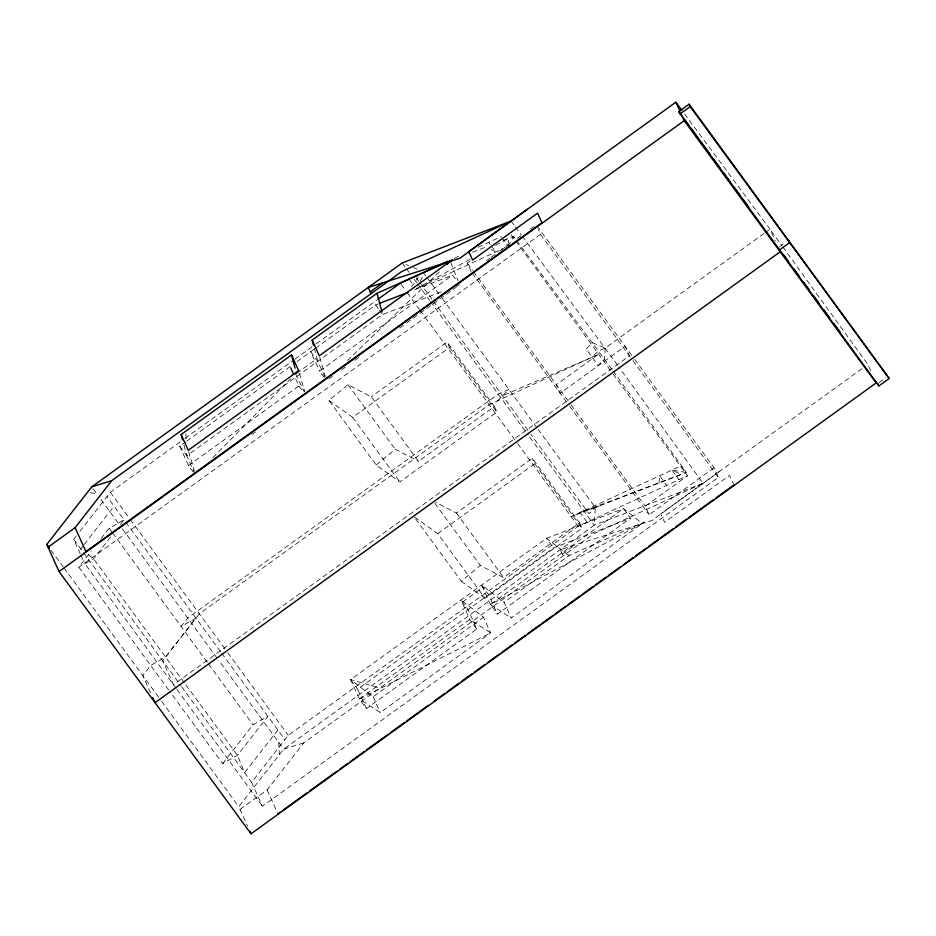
<?xml version="1.0" encoding="UTF-8"?>
<svg xmlns="http://www.w3.org/2000/svg" width="936" height="936" viewBox="0 0 936 936"><rect width="100%" height="100%" fill="white"/><g stroke="black" fill="none" stroke-linecap="round" stroke-linejoin="round"><path stroke-width="0.7" stroke-dasharray="4.68 3.51" d="M508.166 244.939L508.423 238.376L494.325 246.074M537.989 429.214L595.308 507.511L594.208 525.201L283.69 749.151L238.774 806.668L247.549 826.102M659.014 482.988L659.611 475.769L666.643 485.375M420.147 281.256L423.505 275.02M508.108 246.25L513.618 236.375L612.167 369.814M411.501 286.884L418.275 277.384M80.309 553.901L73.71 539.288L76.331 535.918M79.841 531.426L110.343 492.277L183.702 439.37M83.374 545.536L80.742 548.905L82.894 550.555M84.252 544.413L114.028 506.189M168.679 689.972L78.776 567.157L91.295 551.129M101.135 538.528L109.184 528.22L124.032 519.843L106.996 496.571M110.612 537.03L93.623 558.792L78.776 567.157M120.451 524.429L124.032 519.843M222.616 763.659L253.024 724.721L267.871 716.344L237.463 755.282L222.616 763.659L169.533 691.142M277.863 729.998L244.577 772.715L237.463 755.282L185.234 683.935M634.608 359.295L714.063 467.836L718.38 477.395L262.408 806.235L251.62 782.32L288.253 735.31L578.132 526.254L687.539 475.722L613.244 374.236M240.037 809.441L267.099 789.925L303.744 742.903L593.623 533.848L703.03 483.327L618.79 366.877M212.893 457.599L290.476 378.94M497.145 401.053L508.903 389.481L498.221 394.079L187.691 618.017L181.104 626.465L195.952 618.088L165.543 657.037L150.696 665.414L142.787 675.535L151.538 694.91M613.022 370.984L686.427 472.446L595.308 507.511L588.966 513.759L530.794 434.292M347.525 360.477L439.803 271.417M494.395 406.54L496.84 411.969L399.871 481.9L376.167 465.005L328.922 400.468L348.016 384.684L371.241 396.747L418.474 461.284L494.395 406.54L447.151 342.003L371.241 396.747M376.167 465.005L395.249 449.221L418.474 461.284M579.513 522.814L581.958 528.243L484.988 598.186L437.755 533.649L414.04 516.742L461.284 581.279L480.367 565.496L503.591 577.559L579.513 522.814L532.268 458.277L456.358 513.022L435.708 502.304M719.199 471.662L652.006 520.451L560.231 549.713L563.027 555.914M184.895 438.516L293.74 360.009M294.922 359.155L315.046 344.659M316.228 343.805L376.565 300.28M193.202 472.001L188.51 465.59L179.735 446.168L185.609 441.932M186.779 441.09L292.418 364.911M296.993 361.6L314.297 349.128M315.467 348.286L375.617 304.902L378.32 303.861M296.794 373.288L316.286 359.237M194.957 473.909L186.779 455.785L382.66 314.519L443.43 291.014M471.171 271.674L467.345 263.191L470.866 260.653M188.51 465.59L298.888 385.983L294.793 376.915M324.207 377.512L319.515 371.101L452.603 275.125L456.511 280.472M486.533 260.594L490.078 258.032M491.26 257.189L498.35 252.076M499.531 251.222L503.077 248.66M504.258 247.806L507.803 245.255M517.257 238.434L520.802 235.884M530.256 229.063L533.801 226.5M251.913 434.55L255.434 432.011M328.91 379.021L332.444 376.471M341.862 369.673L345.396 367.123M354.826 360.337L358.359 357.786M399.578 328.056L405.464 323.809M406.645 322.967L458.453 285.585M176.05 688.264L84.509 563.203L540.481 234.363L538.317 229.577M328.922 400.468L352.638 417.374L449.608 347.431L447.151 342.003M764.057 233.485L605.183 348.063L598.455 350.953L592.114 357.201L502.562 395.717M765.238 232.631L769.989 229.203L781.899 245.677M779.431 246.741L786.298 241.78M437.755 533.649L534.725 463.718L532.268 458.277M359.377 699.005L490.616 632.923L469.755 619.41L359.377 699.005L380.238 712.518L490.616 632.923L483.514 617.198L460.992 599.988L468.023 609.593L476.798 629.015L366.409 708.622L359.377 699.005L350.614 679.595L546.495 538.329L623.47 508.552L642.26 523.552L490.394 604.527L481.619 585.105L504.153 602.316L511.243 618.041L644.331 522.066L569.018 555.539L504.153 602.316M462.501 602.047L483.128 587.164M366.409 708.622L357.646 689.2L553.527 547.934L630.501 518.158L623.47 508.552L490.394 604.527L497.425 614.133L630.501 518.158M562.22 554.124L574.774 545.068M377.524 687.41L350.614 679.595L373.136 696.805L483.514 617.198M714.063 467.836L649.069 514.706L645.243 506.224L687.539 475.722M861.939 368.714L660.734 513.829L664.56 522.3L729.553 475.43L733.333 483.795M878.927 382.684L885.807 377.723M469.966 259.366L416.122 288.733L503.17 248.531M454.229 258.277L459.529 255.832M478.12 247.244L501.076 236.644M414.788 289.75L452.603 275.125M456.932 285.784L459.635 284.743M472.575 252.182L486.217 246.928M503.194 240.388L513.618 236.375L516.672 242.307L612.39 373.055M703.03 483.327L594.208 525.201L529.074 436.223M587.001 522.159L579.957 512.542L681.232 474.447L671.943 470.071L678.986 479.677M595.308 507.511L571.1 516.637L680.507 466.116L686.427 472.446L671.943 470.071M579.957 512.542L598.993 506.095M303.744 742.903L283.69 749.151L218.626 660.278M90.02 492.769L96.619 493.611L91.705 486.895M406.037 264.537L408.564 265.602M413.63 267.731L417.433 269.322M490.99 249.444L495.776 251.959L491.084 245.548M490.394 604.527L511.243 618.041M461.284 581.279L484.988 598.186M569.018 555.539L546.495 538.329L553.527 547.934M88.253 554.674L93.623 558.792L184.38 682.765M684.497 113.864L769.989 229.203L775.312 241.008M511.056 221.06L514.507 225.728M515.373 226.886L521.41 235.041M522.276 236.211L617.947 365.707M537.018 225.986L633.754 358.114M540.481 234.363L632.022 359.424M632.888 360.606L718.38 477.395M511.196 234.831L515.104 240.166M501.86 237.709L507.335 245.185M488.732 242.342L490.3 244.483M467.345 263.191L472.516 270.27M473.382 271.452L570.106 403.591M570.972 404.761L645.243 506.224M472.036 272.856L568.76 404.984M569.626 406.165L649.069 514.706M423.353 272.622L425.927 276.12M426.781 277.29L438.762 293.647M442.178 298.327L537.135 428.045M416.157 277.688L418.731 281.198M419.585 282.368L432.42 299.894M433.274 301.064L529.94 433.122M402.234 262.946L405.662 267.626M406.516 268.796L409.09 272.317M414.238 279.337L416.801 282.847M417.667 284.017L429.659 300.409M430.513 301.579L528.22 435.053M409.09 279.127L413.782 285.527M449.608 347.431L496.84 411.969M534.725 463.718L581.958 528.243M401.017 284.287L405.709 290.686M407.265 292.828L419.34 309.325M420.205 310.495L516.777 442.424M517.643 443.605L578.132 526.254M375.617 304.902L378.752 309.172M379.525 310.237L382.66 314.519L381.958 311.863M456.358 513.022L503.591 577.559M348.016 384.684L395.249 449.221M434.854 503.311L480.367 565.496M324.804 376.834L317.784 361.296L310.752 351.69L319.515 371.101M481.619 585.105L488.662 594.723L497.425 614.133M352.638 417.374L399.871 481.9M295.647 374.119L304.177 391.716M298.888 385.983L303.58 392.395M476.798 629.015L469.755 619.41L460.992 599.988M179.735 446.168L186.779 455.785L186.603 451.409M350.614 679.595L357.646 689.2M110.343 492.277L129.343 518.228M130.209 519.41L226.933 651.538M227.799 652.72L288.253 735.31M125.74 522.183L220.779 652.006M221.633 653.176L284.907 739.604M100.924 499.473L118.966 524.125M122.394 528.817L217.772 659.096M109.184 528.22L111.747 531.73M112.612 532.9L207.64 662.723M208.506 663.893L253.024 724.721M73.71 539.288L180.765 685.55M181.631 686.72L251.62 782.32M176.916 689.434L262.408 806.235M51.082 550.263L63.086 566.654M63.94 567.824L160.781 700.128M161.647 701.298L238.774 806.668M782.753 246.847L867.836 364.467L871.346 372.224M373.136 696.805L380.238 712.518M267.099 789.925L277.302 812.506M80.906 555.235L84.509 563.203M450.801 262.595L458.078 280.835M319.679 357.166L325.342 376.565M299.45 373.429L304.715 391.435M188.662 451.655L194.325 471.042M314.274 348.028L317.784 361.296M183.971 445.162L186.779 455.785M278.776 742.435L279.361 754.697M185.913 433.918L186.194 441.207M605.183 348.063L604.492 359.19L598.151 365.438L586.088 348.964L592.429 342.716L605.183 348.063M199.298 613.794L162.665 660.804L173.452 684.719L629.437 355.879L625.108 346.32L560.126 393.19L556.288 384.708L598.584 354.206L489.189 404.738L199.298 613.794"/><path stroke-width="1.4" d="M875.371 381.127L876.178 382.941L251.023 833.789L59.05 571.533L46.8 544.413L91.705 486.895L402.234 262.946L511.056 221.06L401.649 271.592L111.77 480.648L75.126 527.67L48.052 547.186M295.577 373.768L298.642 370.656L291.541 354.943L181.151 434.538L182.555 439.85M447.139 264.338L450.286 261.296M527.214 209.407L460.021 258.196L368.257 287.457L371.054 293.658M370.246 291.868L382.801 282.812M312.168 340.06L377.044 293.272L452.345 259.81L319.27 355.785L312.168 340.06L313.572 345.372M377.746 299.426L400.234 283.222L447.583 261.343M298.642 370.656L188.253 450.263L181.151 434.538M681.911 110.366L675.862 102.211L468.76 251.573L472.586 260.044L537.58 213.174L541.897 222.745L85.925 551.573L75.126 527.67M678.775 111.641L689.083 104.2L889.2 378.495L878.881 385.936L678.775 111.641L681.583 115.479M679.875 114.075L690.183 106.634L689.083 104.2M59.05 571.533L684.204 120.686L682.285 116.438M277.898 813.829L280.274 812.12M282.637 810.412L307.511 792.476M309.875 790.768L337.112 771.124M339.487 769.415L347.782 763.437M350.146 761.728L364.361 751.479M366.725 749.771L388.042 734.397M390.417 732.689L404.621 722.44M406.996 720.732L428.314 705.358M434.234 701.087L444.892 693.4M447.268 691.692L459.108 683.151M461.471 681.443L472.13 673.756M474.505 672.048L485.164 664.361M487.527 662.653L499.368 654.112M501.743 652.404L512.401 644.717M514.765 643.009L525.424 635.322M527.799 633.613L539.639 625.072M542.014 623.364L552.673 615.677M555.036 613.969L565.695 606.282M568.07 604.574L579.91 596.033M582.274 594.325L592.933 586.638M595.308 584.93L605.966 577.243M608.33 575.535L620.182 566.994M623.727 564.431L633.204 557.599M635.567 555.89L646.238 548.203M648.601 546.495L673.475 528.559M675.839 526.851L686.497 519.164M688.873 517.456L713.735 499.52M716.11 497.812L733.871 485M379.677 303.334L408.037 292.371M91.705 486.895L111.77 480.648M690.183 106.634L889.2 378.495M684.86 119.96L689.142 125.81M690.862 128.15L699.426 139.862M701.146 142.202L709.71 153.902M713.138 158.594L719.995 167.953M723.423 172.645L730.279 182.005M733.707 186.685L740.563 196.057M742.283 198.397L748.285 206.599M783.42 254.592L788.568 261.624M793.705 268.644L798.853 275.675M803.989 282.695L809.137 289.715M813.419 295.577L819.421 303.767M823.703 309.617L829.705 317.819M833.988 323.669L839.99 331.87M684.204 120.686L876.178 382.941M46.8 544.413L49.374 547.923M877.781 383.503L878.881 385.936M788.592 240.131L789.692 242.564L779.372 250.006L780.191 251.807L155.037 702.667L152.708 697.495M675.862 102.211L679.957 111.267M290.71 367.86L293.623 374.33M249.865 831.226L251.023 833.789M377.044 293.272L381.958 311.863M291.541 354.943L295.051 368.211"/></g></svg>
